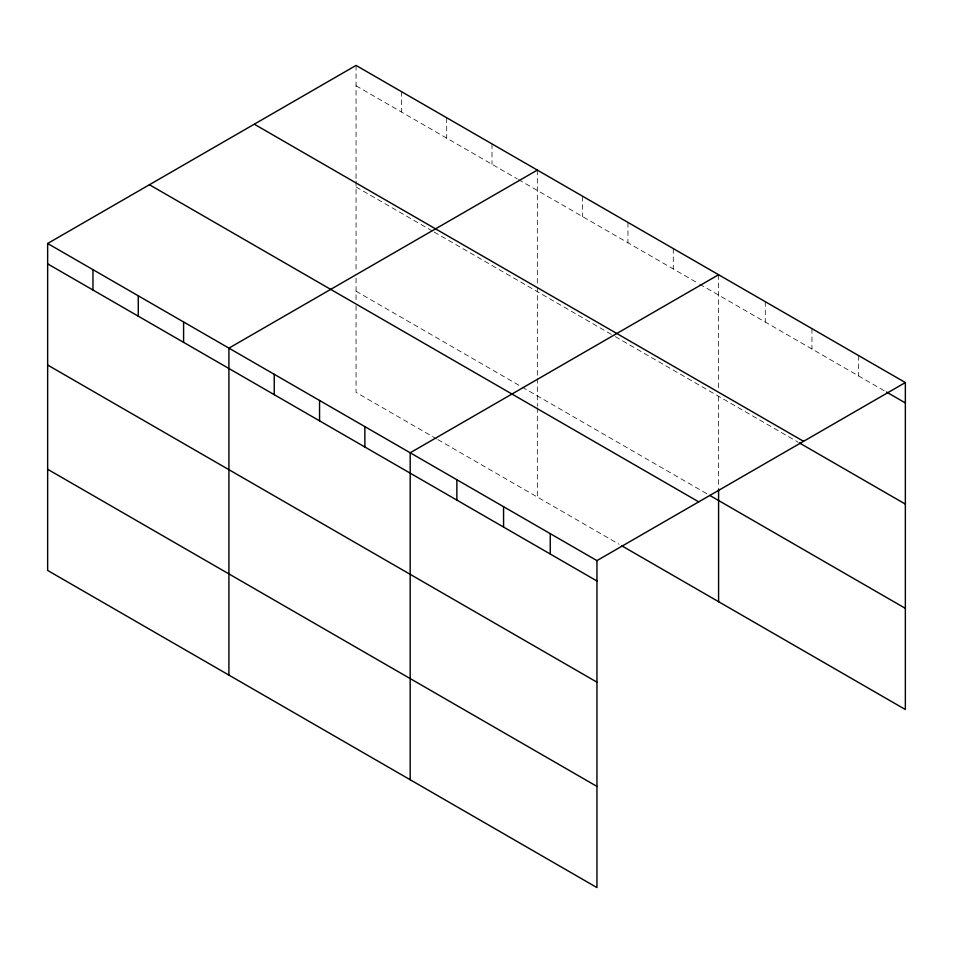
<?xml version="1.0" encoding="UTF-8"?>
<svg xmlns="http://www.w3.org/2000/svg" width="953" height="953" viewBox="0 0 953 953"><rect width="100%" height="100%" fill="white"/><g stroke="black" fill="none" stroke-linecap="round" stroke-linejoin="round"><path stroke-width="0.71" stroke-dasharray="4.76 3.57" d="M356.053 85.794L517.181 178.83M518.444 179.557L698.454 283.482M699.705 284.208L885.158 391.278M356.053 186.967L432.841 231.305M434.103 232.032L614.113 335.956M615.364 336.683L798.09 442.18M356.053 291.213L520.957 386.418M522.22 387.144L708.52 494.702M436.617 438.892L356.053 392.386L356.053 303.114M437.88 439.619L619.14 544.27M858.665 355.6L858.665 375.97M811.968 328.642L811.968 349.012M765.283 301.696L765.283 322.066M718.586 274.738L718.586 388.836M718.586 396.281L718.586 487.483M673.271 248.566L673.271 268.949M627.956 222.406L627.956 242.777M582.64 196.247L582.64 216.617M537.325 170.087L537.325 285.674M537.325 287.163L537.325 377.043M537.325 378.496L537.325 406.276M537.325 407.765L537.325 497.037M492.01 143.915L492.01 164.285M446.695 117.755L446.695 138.125M401.38 91.595L401.38 111.966M356.053 65.423L356.053 179.533M356.053 181.022L356.053 272.391M356.053 278.181L356.053 301.624"/><path stroke-width="1.43" d="M47.65 243.492L596.947 560.614L596.947 887.577L47.65 570.442L47.65 243.492L356.053 65.423L905.35 382.558L905.35 709.509L621.666 545.735M537.325 170.087L228.911 348.143L228.911 675.093M718.586 274.738L410.183 452.794L410.183 779.745M596.947 560.614L905.35 382.558M886.421 392.005L905.35 402.928M254.284 124.188L803.57 441.322M799.353 442.907L905.35 504.101M709.782 495.429L905.35 608.348M149.43 184.727L698.716 501.862M47.65 263.862L596.947 580.985M47.65 365.035L596.947 682.157M47.65 469.269L596.947 786.404M718.586 488.937L718.586 601.688M550.25 533.656L550.25 554.027M503.565 506.71L503.565 527.08M456.868 479.752L456.868 500.122M364.868 426.634L364.868 447.005M319.553 400.463L319.553 420.833M274.238 374.303L274.238 394.673M183.595 321.971L183.595 342.341M138.28 295.811L138.28 316.182M92.965 269.651L92.965 290.022"/></g></svg>
